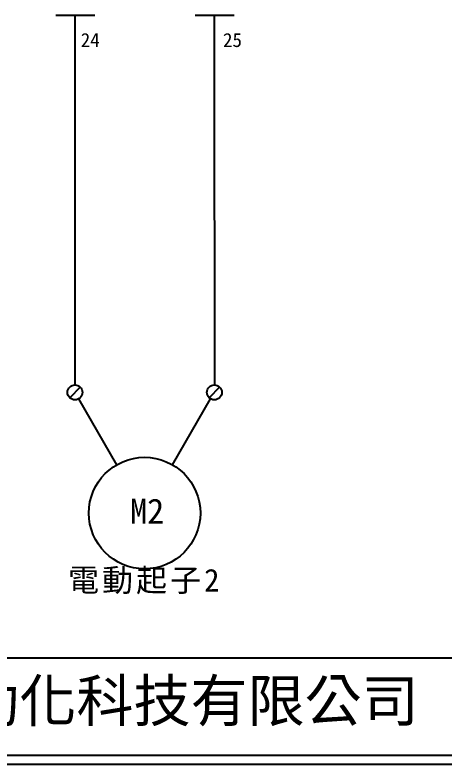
# Model space of a CAD drawing. Extents: x 10 to 297, y 3 to 207.
# Drawn here: x 80.7 to 142.3, y 3 to 110.4 of the extents above; entities that cross this region are included whole.
import ezdxf

# ---------------------------------------------------------------- set-up
doc = ezdxf.new("R2010")
doc.units = 0
doc.layers.get('0').update_dxf_attribs({"linetype": 'CONTINUOUS'})
doc.layers.add('圖框層', color=7, linetype='CONTINUOUS')
doc.layers.add('標尺寸層', color=3, linetype='CONTINUOUS')
doc.styles.add('STSL', font='KAIU.TTF')
doc.styles.add('標楷體', font='KAIU.TTF')

msp = doc.modelspace()

# ---------------------------------------------------------------- linework, layer by layer
for p, q in [((89.3, 110.42), (89.3, 104.56)), ((109.3, 110.42), (109.3, 104.56)), ((89.3, 104.56), (89.31, 57.36)), ((109.3, 104.56), (109.31, 57.36)), ((90.07, 57.05), (88.56, 55.53)), ((110.07, 57.05), (108.56, 55.53)), ((95.3, 45.92), (89.85, 55.36)), ((103.3, 45.92), (108.76, 55.37))]:
    msp.add_line(p, q)
for centre, radius in [((89.31, 56.29), 1.07), ((109.31, 56.29), 1.07), ((99.3, 38.99), 8)]:
    msp.add_circle(centre, radius)
at = {"layer": '圖框層', "color": 7}
for p, q in [((11.25, 18.25), (295.75, 18.25)), ((11.25, 4.25), (295.75, 4.25)), ((10, 3), (297, 3))]:
    msp.add_line(p, q, dxfattribs=at)
at = {"layer": '標尺寸層', "color": 7}
for p, q in [((86.57, 110.42), (92.14, 110.42)), ((89.3, 110.42), (89.3, 104.56)), ((106.57, 110.42), (112.14, 110.42))]:
    msp.add_line(p, q, dxfattribs=at)

# ---------------------------------------------------------------- texts
at = {"color": 0, "insert": (99.3, 30.99), "char_height": 3.25, "width": 24.1454, "attachment_point": 2, "style": '標楷體'}
msp.add_mtext('{\\T1.1;電動起子2}', dxfattribs=at)
at = {"layer": '圖框層', "color": 4, "style": 'STSL'}
for s, height, p in [('24', 2, (90.14, 105.83)), ('25', 2, (110.55, 105.83)), ('M2', 3.6, (97.22, 37.47)), ('泓陞自動化科技有限公司', 6, (48.6, 9.08))]:
    msp.add_text(s, height=height, dxfattribs=at).set_placement(p)

doc.saveas('drawing.dxf')
